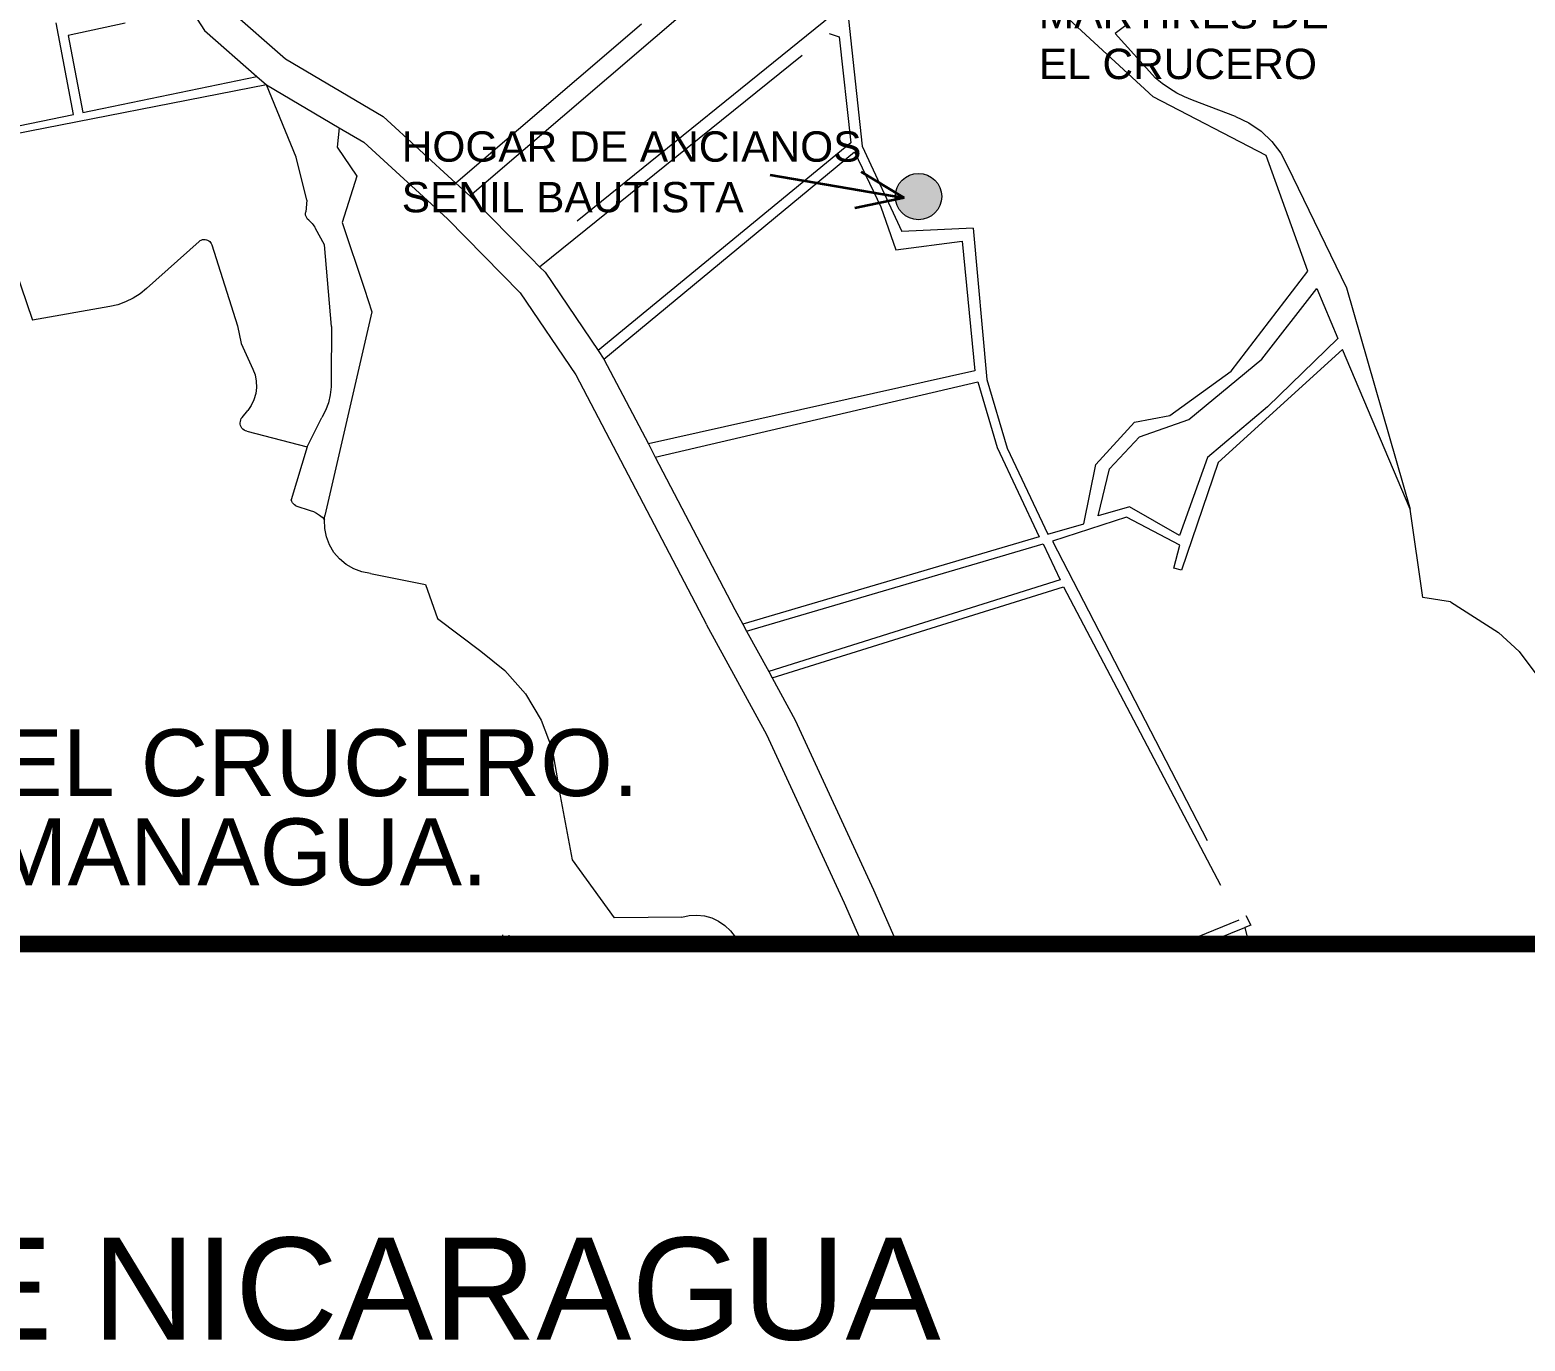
# Model space of a CAD drawing. Header units: millimetres. Extents: x -3245 to 2970, y 1153 to 3965.
# Drawn here: x -75.5 to -22.3, y 2494.3 to 2541 of the extents above; entities that cross this region are included whole.
import ezdxf
from ezdxf.enums import TextEntityAlignment as Align

# ---------------------------------------------------------------- set-up
doc = ezdxf.new("R2010")
doc.units = ezdxf.units.MM
doc.linetypes.add('ACAD_ISO02W100', pattern=[15, 12, -3])
doc.layers.add('0 - TEXTO', color=5, linetype='Continuous')
doc.layers.add('FONDO_MANAGUA', color=8, linetype='ACAD_ISO02W100')
doc.layers.add('FRAME 070', color=7, linetype='Continuous', lineweight=70)
doc.styles.add('PI', font='arial.ttf', dxfattribs={"height": 0.4})
doc.styles.get("Standard").update_dxf_attribs({"font": 'arial.ttf'})

msp = doc.modelspace()

# ---------------------------------------------------------------- hatches: boundary and pattern name
at = {"lineweight": 9}
h = msp.add_hatch(color=8, dxfattribs=at)
h.dxf.hatch_style = 1
h.paths.add_polyline_path([(-43.0169, 2535.085, 1), (-44.669, 2535.085, 1)])

# ---------------------------------------------------------------- linework, layer by layer
at = {"color": 7, "lineweight": 35}
for p, q in [((-49.1192, 2535.8648), (-44.3477, 2535.0377)), ((-44.3477, 2535.0377), (-45.8815, 2535.9714)), ((-44.3477, 2535.0377), (-46.1063, 2534.6746))]:
    msp.add_line(p, q, dxfattribs=at)
at = {"linetype": 'ByBlock', "const_width": 0.5892}
msp.add_lwpolyline([(-14.352, 2641.0513), (-155.7661, 2641.0513), (-155.7661, 2508.4755), (-14.352, 2508.4755)], close=True, dxfattribs=at)
at = {"color": 1, "lineweight": 9}
msp.add_circle((-43.8429, 2535.085), 0.8261, dxfattribs=at)
at = {"layer": 'FONDO_MANAGUA', "color": 1, "lineweight": 0}
for p, q in [((-74.7324, 2549.5032), (-69.248, 2540.9937)), ((-46.7969, 2545.6796), (-45.8446, 2536.8824)), ((-59.8068, 2535.1108), (-51.474, 2542.2625)), ((-68.3724, 2541.7481), (-66.3735, 2539.9913)), ((-46.6557, 2541.7562), (-57.6232, 2532.8874)), ((-73.9171, 2538.0075), (-74.5356, 2541.2691)), ((-72.082, 2541.2569), (-74.1044, 2540.8247)), ((-69.248, 2540.9937), (-67.3882, 2539.359)), ((-53.6962, 2541.2282), (-60.3031, 2535.5649)), ((-35.4873, 2538.6319), (-38.4893, 2541.403)), ((-36.4623, 2541.1734), (-36.8465, 2540.8918)), ((-74.1044, 2540.8247), (-73.5861, 2538.076)), ((-57.3268, 2532.5856), (-47.0257, 2540.8953)), ((-47.0257, 2540.8953), (-46.6636, 2540.7691)), ((-46.6636, 2540.7691), (-46.251, 2536.9985)), ((-36.8465, 2540.8918), (-35.4058, 2539.2987)), ((-66.3735, 2539.9913), (-62.9009, 2537.9418)), ((-67.0482, 2539.0603), (-77.4909, 2537.0229)), ((-73.5861, 2538.076), (-67.3882, 2539.359)), ((-67.3882, 2539.359), (-67.0482, 2539.0603)), ((-65.9903, 2536.4908), (-67.0482, 2539.0603)), ((-67.0482, 2539.0603), (-64.4602, 2537.5328)), ((-35.1656, 2539.1055), (-35.4058, 2539.2987)), ((-34.9125, 2538.9296), (-35.1656, 2539.1055)), ((-34.6477, 2538.7718), (-34.9125, 2538.9296)), ((-31.4734, 2536.549), (-35.4873, 2538.6319)), ((-34.3726, 2538.6329), (-34.6477, 2538.7718)), ((-34.0883, 2538.5136), (-34.3726, 2538.6329)), ((-32.5587, 2537.9338), (-34.0883, 2538.5136)), ((-77.5872, 2537.2477), (-73.9171, 2538.0075)), ((-62.9009, 2537.9418), (-60.3031, 2535.5649)), ((-32.5587, 2537.9338), (-32.0844, 2537.7094)), ((-64.4602, 2537.5328), (-64.5331, 2536.8417)), ((-64.4602, 2537.5328), (-63.5856, 2537.0166)), ((-32.0844, 2537.7094), (-31.6516, 2537.4128)), ((-31.6516, 2537.4128), (-31.2713, 2537.0513)), ((-64.5331, 2536.8417), (-63.8349, 2535.8079)), ((-63.5856, 2537.0166), (-60.6021, 2534.2869)), ((-46.251, 2536.9985), (-55.2432, 2529.6018)), ((-45.8446, 2536.8824), (-44.4325, 2533.8424)), ((-31.2713, 2537.0513), (-30.953, 2536.6343)), ((-65.611, 2534.9548), (-65.9903, 2536.4908)), ((-55.0362, 2529.2967), (-46.1157, 2536.6801)), ((-46.1157, 2536.6801), (-45.1805, 2534.7161)), ((-29.9873, 2532.4253), (-31.4734, 2536.549)), ((-30.953, 2536.6343), (-30.7048, 2536.172)), ((-30.7048, 2536.172), (-28.6149, 2531.8311)), ((-63.8349, 2535.8079), (-64.3572, 2534.1647)), ((-60.3031, 2535.5649), (-59.8068, 2535.1108)), ((-59.8068, 2535.1108), (-57.6232, 2532.8874)), ((-65.611, 2534.9548), (-65.6519, 2534.5364)), ((-45.1805, 2534.7161), (-44.6472, 2533.1939)), ((-65.6578, 2534.4818), (-65.6519, 2534.5364)), ((-65.6537, 2534.427), (-65.6578, 2534.4818)), ((-65.6397, 2534.3739), (-65.6537, 2534.427)), ((-65.6162, 2534.3243), (-65.6397, 2534.3739)), ((-65.5842, 2534.2797), (-65.6162, 2534.3243)), ((-65.5445, 2534.2417), (-65.5842, 2534.2797)), ((-65.5445, 2534.2417), (-65.4596, 2534.16)), ((-65.4596, 2534.16), (-65.423, 2534.1231)), ((-65.423, 2534.1231), (-65.3894, 2534.0836)), ((-65.3894, 2534.0836), (-65.3587, 2534.0417)), ((-65.3587, 2534.0417), (-65.3312, 2533.9977)), ((-64.3572, 2534.1647), (-63.5638, 2531.7833)), ((-60.6021, 2534.2869), (-58.024, 2531.6618)), ((-69.4441, 2533.49), (-69.4076, 2533.5176)), ((-69.4076, 2533.5176), (-69.3671, 2533.5389)), ((-69.3671, 2533.5389), (-69.3237, 2533.5531)), ((-69.3237, 2533.5531), (-69.2785, 2533.56)), ((-69.2785, 2533.56), (-69.2327, 2533.5592)), ((-69.2327, 2533.5592), (-69.1877, 2533.5509)), ((-69.1877, 2533.5509), (-69.1447, 2533.5353)), ((-69.1447, 2533.5353), (-69.1049, 2533.5127)), ((-69.1049, 2533.5127), (-69.0694, 2533.4838)), ((-65.3312, 2533.9977), (-65.3071, 2533.9517)), ((-64.982, 2533.3698), (-65.3071, 2533.9517)), ((-41.9008, 2533.9598), (-44.4325, 2533.8424)), ((-41.9008, 2533.9598), (-41.4143, 2528.5665)), ((-76.2101, 2533.1288), (-75.3787, 2530.6895)), ((-71.3151, 2531.807), (-69.4441, 2533.49)), ((-69.0694, 2533.4838), (-69.0392, 2533.4495)), ((-69.0392, 2533.4495), (-69.015, 2533.4107)), ((-69.015, 2533.4107), (-68.9977, 2533.3683)), ((-68.9977, 2533.3683), (-68.0842, 2530.4793)), ((-64.7315, 2530.4594), (-64.982, 2533.3698)), ((-44.6472, 2533.1939), (-42.2864, 2533.4999)), ((-42.2864, 2533.4999), (-41.8433, 2528.8788)), ((-57.6232, 2532.8874), (-57.3268, 2532.5856)), ((-57.3268, 2532.5856), (-57.1353, 2532.3906)), ((-57.1353, 2532.3906), (-55.2432, 2529.6018)), ((-32.7176, 2528.8661), (-29.9873, 2532.4253)), ((-71.7956, 2531.4635), (-72.0616, 2531.3342)), ((-71.5457, 2531.6218), (-71.7956, 2531.4635)), ((-71.3151, 2531.807), (-71.5457, 2531.6218)), ((-63.5638, 2531.7833), (-63.2961, 2530.9797)), ((-58.024, 2531.6618), (-56.0376, 2528.7415)), ((-31.6272, 2529.298), (-29.6653, 2531.8171)), ((-29.6653, 2531.8171), (-28.9167, 2530.0348)), ((-28.6149, 2531.8311), (-26.3395, 2523.9609)), ((-72.6285, 2531.1684), (-75.3787, 2530.6895)), ((-72.3404, 2531.2354), (-72.6285, 2531.1684)), ((-72.0616, 2531.3342), (-72.3404, 2531.2354)), ((-63.2961, 2530.9797), (-64.9707, 2523.7317)), ((-68.0842, 2530.4793), (-67.953, 2529.8542)), ((-64.7315, 2530.4594), (-64.7517, 2528.6011)), ((-67.953, 2529.8542), (-67.5343, 2528.9454)), ((-31.4207, 2527.5941), (-28.9167, 2530.0348)), ((-55.2432, 2529.6018), (-55.0362, 2529.2967)), ((-55.0362, 2529.2967), (-53.4578, 2526.278)), ((-34.2193, 2527.1492), (-31.6272, 2529.298)), ((-28.7492, 2529.6396), (-33.1786, 2525.6146)), ((-26.3395, 2523.9609), (-28.7492, 2529.6396)), ((-67.5343, 2528.9454), (-67.4563, 2528.7351)), ((-67.4563, 2528.7351), (-67.4126, 2528.5152)), ((-56.0376, 2528.7415), (-51.3881, 2519.8489)), ((-41.8433, 2528.8788), (-53.4578, 2526.278)), ((-34.8928, 2527.2918), (-32.7176, 2528.8661)), ((-67.4044, 2528.2911), (-67.4318, 2528.0685)), ((-67.4126, 2528.5152), (-67.4044, 2528.2911)), ((-64.7464, 2528.3126), (-64.777, 2528.0255)), ((-64.7517, 2528.6011), (-64.7464, 2528.3126)), ((-53.2144, 2525.8125), (-41.7307, 2528.4926)), ((-41.7307, 2528.4926), (-41.0458, 2526.1457)), ((-41.4143, 2528.5665), (-40.6877, 2526.1239)), ((-67.4942, 2527.8531), (-67.59, 2527.6503)), ((-67.4318, 2528.0685), (-67.4942, 2527.8531)), ((-64.843, 2527.7445), (-64.9433, 2527.4739)), ((-64.777, 2528.0255), (-64.843, 2527.7445)), ((-67.9785, 2527.0817), (-67.9651, 2527.1313)), ((-67.9651, 2527.1313), (-67.9437, 2527.1779)), ((-67.9437, 2527.1779), (-67.9149, 2527.2204)), ((-67.9149, 2527.2204), (-67.7167, 2527.4653)), ((-67.59, 2527.6503), (-67.7167, 2527.4653)), ((-65.5969, 2526.1773), (-65.0764, 2527.2178)), ((-64.9433, 2527.4739), (-65.0764, 2527.2178)), ((-36.1515, 2527.0561), (-34.8928, 2527.2918)), ((-35.974, 2526.5295), (-34.2193, 2527.1492)), ((-31.4207, 2527.5941), (-33.5555, 2525.7936)), ((-67.9835, 2527.0307), (-67.9785, 2527.0817)), ((-67.9798, 2526.9795), (-67.9835, 2527.0307)), ((-67.9678, 2526.9295), (-67.9798, 2526.9795)), ((-67.9477, 2526.8823), (-67.9678, 2526.9295)), ((-67.92, 2526.8392), (-67.9477, 2526.8823)), ((-67.8854, 2526.8012), (-67.92, 2526.8392)), ((-67.8451, 2526.7694), (-67.8854, 2526.8012)), ((-67.8001, 2526.7448), (-67.8451, 2526.7694)), ((-67.7516, 2526.7279), (-67.8001, 2526.7448)), ((-67.7516, 2526.7279), (-65.5969, 2526.1773)), ((-37.534, 2525.5432), (-36.1515, 2527.0561)), ((-65.5969, 2526.1773), (-66.1673, 2524.2877)), ((-53.4578, 2526.278), (-53.2144, 2525.8125)), ((-41.0458, 2526.1457), (-39.5448, 2522.9748)), ((-40.6877, 2526.1239), (-39.2402, 2523.0667)), ((-37.05, 2525.3948), (-35.974, 2526.5295)), ((-53.2144, 2525.8125), (-50.3759, 2520.3834)), ((-37.9596, 2523.4312), (-37.534, 2525.5432)), ((-33.5555, 2525.7936), (-34.555, 2523.0123)), ((-33.1786, 2525.6146), (-34.4837, 2521.7857)), ((-37.4472, 2523.7225), (-37.05, 2525.3948)), ((-66.1505, 2524.2342), (-66.1673, 2524.2877)), ((-66.1242, 2524.1846), (-66.1505, 2524.2342)), ((-66.0894, 2524.1407), (-66.1242, 2524.1846)), ((-66.0471, 2524.1038), (-66.0894, 2524.1407)), ((-65.9989, 2524.0752), (-66.0471, 2524.1038)), ((-65.9989, 2524.0752), (-65.4883, 2523.9135)), ((-36.3329, 2524.0328), (-37.4472, 2523.7225)), ((-34.555, 2523.0123), (-36.3329, 2524.0328)), ((-25.8962, 2520.8154), (-26.3395, 2523.9609)), ((-65.4883, 2523.9135), (-65.3742, 2523.8702)), ((-65.3742, 2523.8702), (-65.2655, 2523.8146)), ((-65.2655, 2523.8146), (-65.1637, 2523.7473)), ((-65.1637, 2523.7473), (-65.0699, 2523.6691)), ((-65.0699, 2523.6691), (-64.9854, 2523.581)), ((-64.9854, 2523.581), (-64.9834, 2523.6113)), ((-64.9763, 2523.2724), (-64.9854, 2523.581)), ((-64.9834, 2523.6113), (-64.981, 2523.6414)), ((-64.981, 2523.6414), (-64.9781, 2523.6716)), ((-64.9781, 2523.6716), (-64.9746, 2523.7017)), ((-64.9746, 2523.7017), (-64.9707, 2523.7317)), ((-39.2402, 2523.0667), (-37.9596, 2523.4312)), ((-36.4365, 2523.6764), (-39.0793, 2522.8199)), ((-34.5413, 2522.6707), (-36.4365, 2523.6764)), ((-64.9153, 2522.9697), (-64.9763, 2523.2724)), ((-64.804, 2522.6817), (-64.9153, 2522.9697)), ((-39.5448, 2522.9748), (-50.0904, 2519.8588)), ((-64.6457, 2522.4166), (-64.804, 2522.6817)), ((-64.4449, 2522.182), (-64.6457, 2522.4166)), ((-49.9588, 2519.617), (-39.4109, 2522.7231)), ((-39.4109, 2522.7231), (-38.8021, 2521.4394)), ((-39.0793, 2522.8199), (-32.0197, 2509.1491)), ((-34.756, 2521.8562), (-34.5413, 2522.6707)), ((-64.2074, 2521.9847), (-64.4449, 2522.182)), ((-63.94, 2521.8304), (-64.2074, 2521.9847)), ((-63.6503, 2521.7234), (-63.94, 2521.8304)), ((-34.4837, 2521.7857), (-34.756, 2521.8562)), ((-63.3468, 2521.6669), (-63.6503, 2521.7234)), ((-63.3468, 2521.6669), (-61.3842, 2521.2703)), ((-61.3842, 2521.2703), (-60.9603, 2520.0585)), ((-38.8021, 2521.4394), (-49.1743, 2518.1755)), ((-49.0502, 2517.9473), (-38.6867, 2521.1911)), ((-38.6867, 2521.1911), (-32.4389, 2509.3257)), ((-24.9142, 2520.6591), (-25.8962, 2520.8154)), ((-50.3782, 2520.3876), (-50.3759, 2520.3834)), ((-50.3759, 2520.3834), (-50.3737, 2520.3793)), ((-50.3759, 2520.3834), (-50.0904, 2519.8588)), ((-24.9142, 2520.6591), (-23.1976, 2519.5634)), ((-60.9603, 2520.0585), (-59.4221, 2518.8976)), ((-51.3837, 2519.8404), (-49.2576, 2515.9336)), ((-50.0904, 2519.8588), (-49.9588, 2519.617)), ((-49.9588, 2519.617), (-49.1743, 2518.1755)), ((-23.1976, 2519.5634), (-22.4678, 2518.8907)), ((-59.4221, 2518.8976), (-58.5597, 2518.2128)), ((-22.4678, 2518.8907), (-21.8708, 2518.0977)), ((-58.5597, 2518.2128), (-57.8346, 2517.384)), ((-49.1743, 2518.1755), (-49.0502, 2517.9473)), ((-49.0502, 2517.9473), (-48.2342, 2516.4477)), ((-57.8346, 2517.384), (-57.2704, 2516.4383)), ((-57.2704, 2516.4383), (-56.8856, 2515.4065)), ((-48.2342, 2516.4477), (-45.4438, 2510.4052)), ((-49.2576, 2515.9336), (-46.4884, 2509.9368)), ((-56.8856, 2515.4065), (-56.6927, 2514.3224)), ((-56.1519, 2511.4701), (-56.6927, 2514.3224)), ((-54.6564, 2509.4049), (-56.1519, 2511.4701)), ((-45.4438, 2510.4052), (-44.6041, 2508.4755)), ((-46.4884, 2509.9368), (-45.8525, 2508.4755)), ((-52.2631, 2509.4309), (-54.6564, 2509.4049)), ((-52.2631, 2509.4309), (-51.999, 2509.4887)), ((-51.999, 2509.4887), (-51.729, 2509.5029)), ((-51.729, 2509.5029), (-51.4602, 2509.4731)), ((-51.4602, 2509.4731), (-51.1999, 2509.4001)), ((-51.1999, 2509.4001), (-50.9548, 2509.2859)), ((-50.9548, 2509.2859), (-50.7315, 2509.1334)), ((-50.7315, 2509.1334), (-50.5359, 2508.9468)), ((-32.4389, 2509.3257), (-34.5068, 2508.4755)), ((-33.6593, 2508.4755), (-32.2232, 2509.0655)), ((-32.0197, 2509.1491), (-32.2232, 2509.0655)), ((-32.2232, 2509.0655), (-32.0879, 2508.4755)), ((-50.5359, 2508.9468), (-50.3731, 2508.7309)), ((-50.3731, 2508.7309), (-50.2476, 2508.4914)), ((-50.2476, 2508.4914), (-50.1625, 2508.2348))]:
    msp.add_line(p, q, dxfattribs=at)
at = {"layer": 'FONDO_MANAGUA', "color": 1, "linetype": 'ByBlock', "lineweight": 9}
for p, q in [((-71.2088, 2508.5255), (-71.3519, 2508.2484)), ((-58.6493, 2508.801), (-58.608, 2508.4755)), ((-58.3977, 2508.6372), (-58.4159, 2508.7826)), ((-58.3738, 2508.4926), (-58.3977, 2508.6372)), ((-58.344, 2508.3491), (-58.3738, 2508.4926)), ((-58.3084, 2508.207), (-58.344, 2508.3491))]:
    msp.add_line(p, q, dxfattribs=at)

# ---------------------------------------------------------------- texts
at = {"color": 7, "lineweight": 0, "char_height": 1.081132, "attachment_point": 1}
for s, insert, width in [('PARQUE HEROES Y MARTIRES DE EL CRUCERO ', (-39.5616, 2545.7561), 12.126399), ('HOGAR DE ANCIANOS SENIL BAUTISTA', (-62.2347, 2537.4077, 414.1688), 16.611911)]:
    msp.add_mtext(s, dxfattribs=dict(at, insert=insert, width=width))
at = {"layer": '0 - TEXTO', "transparency": 33554687}
msp.add_text('COORDENADAS NO VINCULADAS A LA RED GEODESICA DE NICARAGUA', height=3.636142, dxfattribs=at).set_placement((-132.5186, 2494.3854, 0.0067), align=Align.CENTER)
at = {"layer": 'FRAME 070', "lineweight": 25, "style": 'PI'}
for s, p in [('MONTE TABOR, KM 13 CARRETERA SUR HACIA EL CRUCERO.', (-153.7046, 2513.7407, 0.0914)), ('MONTE TABOR, KM 13 CARRETERA SUR HACIA EL CRUCERO.', (-153.7046, 2513.7407, 0.0914)), ('MUNICIPIO DE MANAGUA, DEPARTAMENTO DE MANAGUA.', (-153.7132, 2510.5664, -0.0914)), ('MUNICIPIO DE MANAGUA, DEPARTAMENTO DE MANAGUA.', (-153.7132, 2510.5664, -0.0914))]:
    msp.add_text(s, height=2.37935, dxfattribs=at).set_placement(p)

doc.saveas('drawing.dxf')
